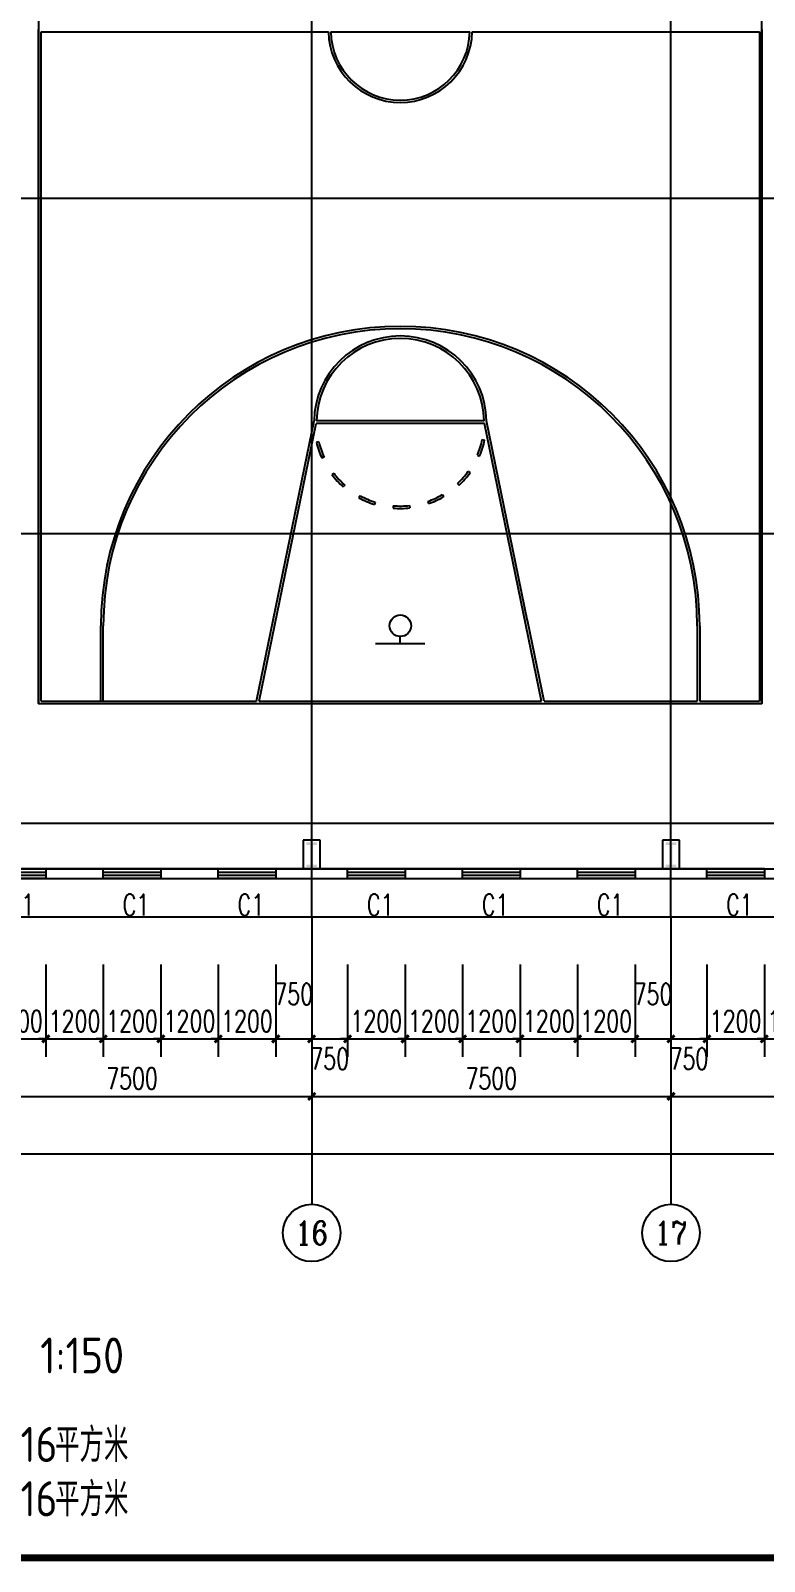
# Model space of a CAD drawing. Extents: x 962303 to 1579583, y -174742 to 224716.
# Drawn here: x 1455356 to 1470673, y 78683 to 110641 of the extents above; entities that cross this region are included whole.
import ezdxf
from ezdxf.enums import TextEntityAlignment as Align

# ---------------------------------------------------------------- set-up
doc = ezdxf.new("R2010")
doc.units = 0
doc.header["$LTSCALE"] = 1000
doc.header["$MEASUREMENT"] = 0
for name, color, linetype in [('AXIS', 3, 'Continuous'), ('AXIS_TEXT', 7, 'Continuous'), ('DOTE', 1, 'Continuous'), ('GROUND', 2, 'Continuous'), ('PUB_TEXT', 7, 'Continuous'), ('PUB_TITLE', 4, 'Continuous'), ('WALL', 5, 'Continuous'), ('WINDOW', 4, 'Continuous'), ('WINDOW_TEXT', 7, 'Continuous')]:
    doc.layers.add(name, color=color, linetype=linetype)
doc.styles.add('_TCH_AXIS', font='COMPLEX', dxfattribs={"bigfont": 'GBCBIG'})
doc.styles.add('_TCH_DIM_T3', font='SIMPLEX', dxfattribs={"width": 0.705882, "bigfont": 'GBCBIG'})
doc.styles.add('_TCH_WINDOW', font='SIMPLEX', dxfattribs={"bigfont": 'GBCBIG'})
doc.styles.add('COMPLEX', font='COMPLEX')
doc.styles.get("Standard").update_dxf_attribs({"font": 'gbenor.shx', "bigfont": 'gbcbig.shx'})
doc.dimstyles.new('_TCH_ARCH&&150', dxfattribs={"dimtxt": 446.25, "dimasz": 150, "dimexe": 375, "dimexo": 450, "dimgap": 150, "dimtad": 1, "dimdec": 0, "dimzin": 0, "dimdsep": 46, "dimtxsty": '_TCH_DIM_T3', "dimblk": 'ARCHTICK', "dimcen": 0.09, "dimclrt": 7, "dimazin": 2, "dimtfac": 1, "dimtdec": 0, "dimtix": 1, "dimtmove": 2, "dimatfit": 3, "dimfxl": 0, "dimtolj": 1, "dimtzin": 0, "dimarcsym": 0})

# ---------------------------------------------------------------- blocks, each defined once
blk = doc.blocks.new('_ArchTick')
at = {"color": 0, "linetype": 'ByBlock', "const_width": 0.4}
blk.add_lwpolyline([(-0.5, -0.5), (0.5, 0.5)], dxfattribs=at)
blk = doc.blocks.new('*D473')
at = {"layer": 'AXIS', "color": 0, "lineweight": -2}
for p, q in [((1454473, 91145), (1454473, 89216)), ((1455673, 91145), (1455673, 89216)), ((1454473, 89591), (1454323, 89591)), ((1454473, 89591), (1455673, 89591)), ((1455673, 89591), (1455823, 89591))]:
    blk.add_line(p, q, dxfattribs=at)
at = {"layer": 'Defpoints', "color": 0}
for p in [(1454473, 91595), (1455673, 91595), (1455673, 89591)]:
    blk.add_point(p, dxfattribs=at)
at = {"layer": 'AXIS', "color": 0, "lineweight": -2, "xscale": 150, "yscale": 150, "zscale": 150}
blk.add_blockref('_ArchTick', (1454473, 89591), dxfattribs=at)
at = {"layer": 'AXIS', "color": 0, "lineweight": -2, "xscale": 150, "yscale": 150, "zscale": 150, "rotation": 180}
blk.add_blockref('_ArchTick', (1455673, 89591), dxfattribs=at)
at = {"layer": 'AXIS', "color": 7, "insert": (1455073, 89964), "char_height": 446.2, "attachment_point": 5, "style": '_TCH_DIM_T3'}
blk.add_mtext('\\A1;1200', dxfattribs=at)
blk = doc.blocks.new('*D474')
at = {"layer": 'AXIS', "color": 0, "lineweight": -2}
for p, q in [((1455673, 91145), (1455673, 89216)), ((1456873, 91145), (1456873, 89216)), ((1455673, 89591), (1455523, 89591)), ((1455673, 89591), (1456873, 89591)), ((1456873, 89591), (1457023, 89591))]:
    blk.add_line(p, q, dxfattribs=at)
at = {"layer": 'Defpoints', "color": 0}
for p in [(1455673, 91595), (1456873, 91595), (1456873, 89591)]:
    blk.add_point(p, dxfattribs=at)
at = {"layer": 'AXIS', "color": 0, "lineweight": -2, "xscale": 150, "yscale": 150, "zscale": 150}
blk.add_blockref('_ArchTick', (1455673, 89591), dxfattribs=at)
at = {"layer": 'AXIS', "color": 0, "lineweight": -2, "xscale": 150, "yscale": 150, "zscale": 150, "rotation": 180}
blk.add_blockref('_ArchTick', (1456873, 89591), dxfattribs=at)
at = {"layer": 'AXIS', "color": 7, "insert": (1456273, 89964), "char_height": 446.2, "attachment_point": 5, "style": '_TCH_DIM_T3'}
blk.add_mtext('\\A1;1200', dxfattribs=at)
blk = doc.blocks.new('*D475')
at = {"layer": 'AXIS', "color": 0, "lineweight": -2}
for p, q in [((1456873, 91145), (1456873, 89216)), ((1458073, 91145), (1458073, 89216)), ((1456873, 89591), (1456723, 89591)), ((1456873, 89591), (1458073, 89591)), ((1458073, 89591), (1458223, 89591))]:
    blk.add_line(p, q, dxfattribs=at)
at = {"layer": 'Defpoints', "color": 0}
for p in [(1456873, 91595), (1458073, 91595), (1458073, 89591)]:
    blk.add_point(p, dxfattribs=at)
at = {"layer": 'AXIS', "color": 0, "lineweight": -2, "xscale": 150, "yscale": 150, "zscale": 150}
blk.add_blockref('_ArchTick', (1456873, 89591), dxfattribs=at)
at = {"layer": 'AXIS', "color": 0, "lineweight": -2, "xscale": 150, "yscale": 150, "zscale": 150, "rotation": 180}
blk.add_blockref('_ArchTick', (1458073, 89591), dxfattribs=at)
at = {"layer": 'AXIS', "color": 7, "insert": (1457473, 89964), "char_height": 446.2, "attachment_point": 5, "style": '_TCH_DIM_T3'}
blk.add_mtext('\\A1;1200', dxfattribs=at)
blk = doc.blocks.new('*D476')
at = {"layer": 'AXIS', "color": 0, "lineweight": -2}
for p, q in [((1458073, 91145), (1458073, 89216)), ((1459273, 91145), (1459273, 89216)), ((1458073, 89591), (1457923, 89591)), ((1458073, 89591), (1459273, 89591)), ((1459273, 89591), (1459423, 89591))]:
    blk.add_line(p, q, dxfattribs=at)
at = {"layer": 'Defpoints', "color": 0}
for p in [(1458073, 91595), (1459273, 91595), (1459273, 89591)]:
    blk.add_point(p, dxfattribs=at)
at = {"layer": 'AXIS', "color": 0, "lineweight": -2, "xscale": 150, "yscale": 150, "zscale": 150}
blk.add_blockref('_ArchTick', (1458073, 89591), dxfattribs=at)
at = {"layer": 'AXIS', "color": 0, "lineweight": -2, "xscale": 150, "yscale": 150, "zscale": 150, "rotation": 180}
blk.add_blockref('_ArchTick', (1459273, 89591), dxfattribs=at)
at = {"layer": 'AXIS', "color": 7, "insert": (1458673, 89964), "char_height": 446.2, "attachment_point": 5, "style": '_TCH_DIM_T3'}
blk.add_mtext('\\A1;1200', dxfattribs=at)
blk = doc.blocks.new('*D477')
at = {"layer": 'AXIS', "color": 0, "lineweight": -2}
for p, q in [((1459273, 91145), (1459273, 89216)), ((1460473, 91145), (1460473, 89216)), ((1459273, 89591), (1459123, 89591)), ((1459273, 89591), (1460473, 89591)), ((1460473, 89591), (1460623, 89591))]:
    blk.add_line(p, q, dxfattribs=at)
at = {"layer": 'Defpoints', "color": 0}
for p in [(1459273, 91595), (1460473, 91595), (1460473, 89591)]:
    blk.add_point(p, dxfattribs=at)
at = {"layer": 'AXIS', "color": 0, "lineweight": -2, "xscale": 150, "yscale": 150, "zscale": 150}
blk.add_blockref('_ArchTick', (1459273, 89591), dxfattribs=at)
at = {"layer": 'AXIS', "color": 0, "lineweight": -2, "xscale": 150, "yscale": 150, "zscale": 150, "rotation": 180}
blk.add_blockref('_ArchTick', (1460473, 89591), dxfattribs=at)
at = {"layer": 'AXIS', "color": 7, "insert": (1459873, 89964), "char_height": 446.2, "attachment_point": 5, "style": '_TCH_DIM_T3'}
blk.add_mtext('\\A1;1200', dxfattribs=at)
blk = doc.blocks.new('*D478')
at = {"layer": 'AXIS', "color": 0, "lineweight": -2}
for p, q in [((1460473, 91145), (1460473, 89216)), ((1461223, 91145), (1461223, 89216)), ((1460473, 89591), (1461223, 89591))]:
    blk.add_line(p, q, dxfattribs=at)
at = {"layer": 'Defpoints', "color": 0}
for p in [(1460473, 91595), (1461223, 91595), (1461223, 89591)]:
    blk.add_point(p, dxfattribs=at)
at = {"layer": 'AXIS', "color": 0, "lineweight": -2, "xscale": 150, "yscale": 150, "zscale": 150, "rotation": 180}
blk.add_blockref('_ArchTick', (1460473, 89591), dxfattribs=at)
at = {"layer": 'AXIS', "color": 0, "lineweight": -2, "xscale": 150, "yscale": 150, "zscale": 150}
blk.add_blockref('_ArchTick', (1461223, 89591), dxfattribs=at)
at = {"layer": 'AXIS', "color": 7, "insert": (1460848, 90528), "char_height": 446.2, "attachment_point": 5, "style": '_TCH_DIM_T3'}
blk.add_mtext('\\A1;750', dxfattribs=at)
blk = doc.blocks.new('*D479')
at = {"layer": 'AXIS', "color": 0, "lineweight": -2}
for p, q in [((1461223, 91145), (1461223, 89216)), ((1461973, 91145), (1461973, 89216)), ((1461223, 89591), (1461973, 89591))]:
    blk.add_line(p, q, dxfattribs=at)
at = {"layer": 'Defpoints', "color": 0}
for p in [(1461223, 91595), (1461973, 91595), (1461973, 89591)]:
    blk.add_point(p, dxfattribs=at)
at = {"layer": 'AXIS', "color": 0, "lineweight": -2, "xscale": 150, "yscale": 150, "zscale": 150, "rotation": 180}
blk.add_blockref('_ArchTick', (1461223, 89591), dxfattribs=at)
at = {"layer": 'AXIS', "color": 0, "lineweight": -2, "xscale": 150, "yscale": 150, "zscale": 150}
blk.add_blockref('_ArchTick', (1461973, 89591), dxfattribs=at)
at = {"layer": 'AXIS', "color": 7, "insert": (1461598, 89178), "char_height": 446.2, "attachment_point": 5, "style": '_TCH_DIM_T3'}
blk.add_mtext('\\A1;750', dxfattribs=at)
blk = doc.blocks.new('*D480')
at = {"layer": 'AXIS', "color": 0, "lineweight": -2}
for p, q in [((1461973, 91145), (1461973, 89216)), ((1463173, 91145), (1463173, 89216)), ((1461973, 89591), (1461823, 89591)), ((1461973, 89591), (1463173, 89591)), ((1463173, 89591), (1463323, 89591))]:
    blk.add_line(p, q, dxfattribs=at)
at = {"layer": 'Defpoints', "color": 0}
for p in [(1461973, 91595), (1463173, 91595), (1463173, 89591)]:
    blk.add_point(p, dxfattribs=at)
at = {"layer": 'AXIS', "color": 0, "lineweight": -2, "xscale": 150, "yscale": 150, "zscale": 150}
blk.add_blockref('_ArchTick', (1461973, 89591), dxfattribs=at)
at = {"layer": 'AXIS', "color": 0, "lineweight": -2, "xscale": 150, "yscale": 150, "zscale": 150, "rotation": 180}
blk.add_blockref('_ArchTick', (1463173, 89591), dxfattribs=at)
at = {"layer": 'AXIS', "color": 7, "insert": (1462573, 89964), "char_height": 446.2, "attachment_point": 5, "style": '_TCH_DIM_T3'}
blk.add_mtext('\\A1;1200', dxfattribs=at)
blk = doc.blocks.new('*D481')
at = {"layer": 'AXIS', "color": 0, "lineweight": -2}
for p, q in [((1463173, 91145), (1463173, 89216)), ((1464373, 91145), (1464373, 89216)), ((1463173, 89591), (1463023, 89591)), ((1463173, 89591), (1464373, 89591)), ((1464373, 89591), (1464523, 89591))]:
    blk.add_line(p, q, dxfattribs=at)
at = {"layer": 'Defpoints', "color": 0}
for p in [(1463173, 91595), (1464373, 91595), (1464373, 89591)]:
    blk.add_point(p, dxfattribs=at)
at = {"layer": 'AXIS', "color": 0, "lineweight": -2, "xscale": 150, "yscale": 150, "zscale": 150}
blk.add_blockref('_ArchTick', (1463173, 89591), dxfattribs=at)
at = {"layer": 'AXIS', "color": 0, "lineweight": -2, "xscale": 150, "yscale": 150, "zscale": 150, "rotation": 180}
blk.add_blockref('_ArchTick', (1464373, 89591), dxfattribs=at)
at = {"layer": 'AXIS', "color": 7, "insert": (1463773, 89964), "char_height": 446.2, "attachment_point": 5, "style": '_TCH_DIM_T3'}
blk.add_mtext('\\A1;1200', dxfattribs=at)
blk = doc.blocks.new('*D482')
at = {"layer": 'AXIS', "color": 0, "lineweight": -2}
for p, q in [((1464373, 91145), (1464373, 89216)), ((1465573, 91145), (1465573, 89216)), ((1464373, 89591), (1464223, 89591)), ((1464373, 89591), (1465573, 89591)), ((1465573, 89591), (1465723, 89591))]:
    blk.add_line(p, q, dxfattribs=at)
at = {"layer": 'Defpoints', "color": 0}
for p in [(1464373, 91595), (1465573, 91595), (1465573, 89591)]:
    blk.add_point(p, dxfattribs=at)
at = {"layer": 'AXIS', "color": 0, "lineweight": -2, "xscale": 150, "yscale": 150, "zscale": 150}
blk.add_blockref('_ArchTick', (1464373, 89591), dxfattribs=at)
at = {"layer": 'AXIS', "color": 0, "lineweight": -2, "xscale": 150, "yscale": 150, "zscale": 150, "rotation": 180}
blk.add_blockref('_ArchTick', (1465573, 89591), dxfattribs=at)
at = {"layer": 'AXIS', "color": 7, "insert": (1464973, 89964), "char_height": 446.2, "attachment_point": 5, "style": '_TCH_DIM_T3'}
blk.add_mtext('\\A1;1200', dxfattribs=at)
blk = doc.blocks.new('*D483')
at = {"layer": 'AXIS', "color": 0, "lineweight": -2}
for p, q in [((1465573, 91145), (1465573, 89216)), ((1466773, 91145), (1466773, 89216)), ((1465573, 89591), (1465423, 89591)), ((1465573, 89591), (1466773, 89591)), ((1466773, 89591), (1466923, 89591))]:
    blk.add_line(p, q, dxfattribs=at)
at = {"layer": 'Defpoints', "color": 0}
for p in [(1465573, 91595), (1466773, 91595), (1466773, 89591)]:
    blk.add_point(p, dxfattribs=at)
at = {"layer": 'AXIS', "color": 0, "lineweight": -2, "xscale": 150, "yscale": 150, "zscale": 150}
blk.add_blockref('_ArchTick', (1465573, 89591), dxfattribs=at)
at = {"layer": 'AXIS', "color": 0, "lineweight": -2, "xscale": 150, "yscale": 150, "zscale": 150, "rotation": 180}
blk.add_blockref('_ArchTick', (1466773, 89591), dxfattribs=at)
at = {"layer": 'AXIS', "color": 7, "insert": (1466173, 89964), "char_height": 446.2, "attachment_point": 5, "style": '_TCH_DIM_T3'}
blk.add_mtext('\\A1;1200', dxfattribs=at)
blk = doc.blocks.new('*D484')
at = {"layer": 'AXIS', "color": 0, "lineweight": -2}
for p, q in [((1466773, 91145), (1466773, 89216)), ((1467973, 91145), (1467973, 89216)), ((1466773, 89591), (1466623, 89591)), ((1466773, 89591), (1467973, 89591)), ((1467973, 89591), (1468123, 89591))]:
    blk.add_line(p, q, dxfattribs=at)
at = {"layer": 'Defpoints', "color": 0}
for p in [(1466773, 91595), (1467973, 91595), (1467973, 89591)]:
    blk.add_point(p, dxfattribs=at)
at = {"layer": 'AXIS', "color": 0, "lineweight": -2, "xscale": 150, "yscale": 150, "zscale": 150}
blk.add_blockref('_ArchTick', (1466773, 89591), dxfattribs=at)
at = {"layer": 'AXIS', "color": 0, "lineweight": -2, "xscale": 150, "yscale": 150, "zscale": 150, "rotation": 180}
blk.add_blockref('_ArchTick', (1467973, 89591), dxfattribs=at)
at = {"layer": 'AXIS', "color": 7, "insert": (1467373, 89964), "char_height": 446.2, "attachment_point": 5, "style": '_TCH_DIM_T3'}
blk.add_mtext('\\A1;1200', dxfattribs=at)
blk = doc.blocks.new('*D485')
at = {"layer": 'AXIS', "color": 0, "lineweight": -2}
for p, q in [((1467973, 91145), (1467973, 89216)), ((1468723, 91145), (1468723, 89216)), ((1467973, 89591), (1468723, 89591))]:
    blk.add_line(p, q, dxfattribs=at)
at = {"layer": 'Defpoints', "color": 0}
for p in [(1467973, 91595), (1468723, 91595), (1468723, 89591)]:
    blk.add_point(p, dxfattribs=at)
at = {"layer": 'AXIS', "color": 0, "lineweight": -2, "xscale": 150, "yscale": 150, "zscale": 150, "rotation": 180}
blk.add_blockref('_ArchTick', (1467973, 89591), dxfattribs=at)
at = {"layer": 'AXIS', "color": 0, "lineweight": -2, "xscale": 150, "yscale": 150, "zscale": 150}
blk.add_blockref('_ArchTick', (1468723, 89591), dxfattribs=at)
at = {"layer": 'AXIS', "color": 7, "insert": (1468348, 90528), "char_height": 446.2, "attachment_point": 5, "style": '_TCH_DIM_T3'}
blk.add_mtext('\\A1;750', dxfattribs=at)
blk = doc.blocks.new('*D486')
at = {"layer": 'AXIS', "color": 0, "lineweight": -2}
for p, q in [((1468723, 91145), (1468723, 89216)), ((1469473, 91145), (1469473, 89216)), ((1468723, 89591), (1469473, 89591))]:
    blk.add_line(p, q, dxfattribs=at)
at = {"layer": 'Defpoints', "color": 0}
for p in [(1468723, 91595), (1469473, 91595), (1469473, 89591)]:
    blk.add_point(p, dxfattribs=at)
at = {"layer": 'AXIS', "color": 0, "lineweight": -2, "xscale": 150, "yscale": 150, "zscale": 150, "rotation": 180}
blk.add_blockref('_ArchTick', (1468723, 89591), dxfattribs=at)
at = {"layer": 'AXIS', "color": 0, "lineweight": -2, "xscale": 150, "yscale": 150, "zscale": 150}
blk.add_blockref('_ArchTick', (1469473, 89591), dxfattribs=at)
at = {"layer": 'AXIS', "color": 7, "insert": (1469098, 89178), "char_height": 446.2, "attachment_point": 5, "style": '_TCH_DIM_T3'}
blk.add_mtext('\\A1;750', dxfattribs=at)
blk = doc.blocks.new('*D487')
at = {"layer": 'AXIS', "color": 0, "lineweight": -2}
for p, q in [((1469473, 91145), (1469473, 89216)), ((1470673, 91145), (1470673, 89216)), ((1469473, 89591), (1469323, 89591)), ((1469473, 89591), (1470673, 89591)), ((1470673, 89591), (1470823, 89591))]:
    blk.add_line(p, q, dxfattribs=at)
at = {"layer": 'Defpoints', "color": 0}
for p in [(1469473, 91595), (1470673, 91595), (1470673, 89591)]:
    blk.add_point(p, dxfattribs=at)
at = {"layer": 'AXIS', "color": 0, "lineweight": -2, "xscale": 150, "yscale": 150, "zscale": 150}
blk.add_blockref('_ArchTick', (1469473, 89591), dxfattribs=at)
at = {"layer": 'AXIS', "color": 0, "lineweight": -2, "xscale": 150, "yscale": 150, "zscale": 150, "rotation": 180}
blk.add_blockref('_ArchTick', (1470673, 89591), dxfattribs=at)
at = {"layer": 'AXIS', "color": 7, "insert": (1470073, 89964), "char_height": 446.2, "attachment_point": 5, "style": '_TCH_DIM_T3'}
blk.add_mtext('\\A1;1200', dxfattribs=at)
blk = doc.blocks.new('*D488')
at = {"layer": 'AXIS', "color": 0, "lineweight": -2}
for p, q in [((1470673, 91145), (1470673, 89216)), ((1471873, 91145), (1471873, 89216)), ((1470673, 89591), (1470523, 89591)), ((1470673, 89591), (1471873, 89591)), ((1471873, 89591), (1472023, 89591))]:
    blk.add_line(p, q, dxfattribs=at)
at = {"layer": 'Defpoints', "color": 0}
for p in [(1470673, 91595), (1471873, 91595), (1471873, 89591)]:
    blk.add_point(p, dxfattribs=at)
at = {"layer": 'AXIS', "color": 0, "lineweight": -2, "xscale": 150, "yscale": 150, "zscale": 150}
blk.add_blockref('_ArchTick', (1470673, 89591), dxfattribs=at)
at = {"layer": 'AXIS', "color": 0, "lineweight": -2, "xscale": 150, "yscale": 150, "zscale": 150, "rotation": 180}
blk.add_blockref('_ArchTick', (1471873, 89591), dxfattribs=at)
at = {"layer": 'AXIS', "color": 7, "insert": (1471273, 89964), "char_height": 446.2, "attachment_point": 5, "style": '_TCH_DIM_T3'}
blk.add_mtext('\\A1;1200', dxfattribs=at)
blk = doc.blocks.new('*D964')
at = {"layer": 'AXIS', "color": 0, "lineweight": -2}
for p, q in [((1453723, 91691), (1453723, 88016)), ((1461223, 91691), (1461223, 88016)), ((1453723, 88391), (1461223, 88391))]:
    blk.add_line(p, q, dxfattribs=at)
at = {"layer": 'Defpoints', "color": 0}
for p in [(1453723, 92141), (1461223, 92141), (1461223, 88391)]:
    blk.add_point(p, dxfattribs=at)
at = {"layer": 'AXIS', "color": 0, "lineweight": -2, "xscale": 150, "yscale": 150, "zscale": 150, "rotation": 180}
blk.add_blockref('_ArchTick', (1453723, 88391), dxfattribs=at)
at = {"layer": 'AXIS', "color": 0, "lineweight": -2, "xscale": 150, "yscale": 150, "zscale": 150}
blk.add_blockref('_ArchTick', (1461223, 88391), dxfattribs=at)
at = {"layer": 'AXIS', "color": 7, "insert": (1457473, 88764), "char_height": 446.2, "attachment_point": 5, "style": '_TCH_DIM_T3'}
blk.add_mtext('\\A1;7500', dxfattribs=at)
blk = doc.blocks.new('*D965')
at = {"layer": 'AXIS', "color": 0, "lineweight": -2}
for p, q in [((1461223, 91691), (1461223, 88016)), ((1468723, 91691), (1468723, 88016)), ((1461223, 88391), (1468723, 88391))]:
    blk.add_line(p, q, dxfattribs=at)
at = {"layer": 'Defpoints', "color": 0}
for p in [(1461223, 92141), (1468723, 92141), (1468723, 88391)]:
    blk.add_point(p, dxfattribs=at)
at = {"layer": 'AXIS', "color": 0, "lineweight": -2, "xscale": 150, "yscale": 150, "zscale": 150, "rotation": 180}
blk.add_blockref('_ArchTick', (1461223, 88391), dxfattribs=at)
at = {"layer": 'AXIS', "color": 0, "lineweight": -2, "xscale": 150, "yscale": 150, "zscale": 150}
blk.add_blockref('_ArchTick', (1468723, 88391), dxfattribs=at)
at = {"layer": 'AXIS', "color": 7, "insert": (1464973, 88764), "char_height": 446.2, "attachment_point": 5, "style": '_TCH_DIM_T3'}
blk.add_mtext('\\A1;7500', dxfattribs=at)
blk = doc.blocks.new('*D966')
at = {"layer": 'AXIS', "color": 0, "lineweight": -2}
for p, q in [((1468723, 91691), (1468723, 88016)), ((1476223, 91691), (1476223, 88016)), ((1468723, 88391), (1476223, 88391))]:
    blk.add_line(p, q, dxfattribs=at)
at = {"layer": 'Defpoints', "color": 0}
for p in [(1468723, 92141), (1476223, 92141), (1476223, 88391)]:
    blk.add_point(p, dxfattribs=at)
at = {"layer": 'AXIS', "color": 0, "lineweight": -2, "xscale": 150, "yscale": 150, "zscale": 150, "rotation": 180}
blk.add_blockref('_ArchTick', (1468723, 88391), dxfattribs=at)
at = {"layer": 'AXIS', "color": 0, "lineweight": -2, "xscale": 150, "yscale": 150, "zscale": 150}
blk.add_blockref('_ArchTick', (1476223, 88391), dxfattribs=at)
at = {"layer": 'AXIS', "color": 7, "insert": (1472473, 88764), "char_height": 446.2, "attachment_point": 5, "style": '_TCH_DIM_T3'}
blk.add_mtext('\\A1;7500', dxfattribs=at)
blk = doc.blocks.new('*D978')
at = {"layer": 'AXIS', "color": 0, "lineweight": -2}
for p, q in [((1348523, 91145), (1348523, 86816)), ((1558923, 91145), (1558923, 86816)), ((1348523, 87191), (1558923, 87191))]:
    blk.add_line(p, q, dxfattribs=at)
at = {"layer": 'Defpoints', "color": 0}
for p in [(1348523, 91595), (1558923, 91595), (1558923, 87191)]:
    blk.add_point(p, dxfattribs=at)
at = {"layer": 'AXIS', "color": 0, "lineweight": -2, "xscale": 150, "yscale": 150, "zscale": 150, "rotation": 180}
blk.add_blockref('_ArchTick', (1348523, 87191), dxfattribs=at)
at = {"layer": 'AXIS', "color": 0, "lineweight": -2, "xscale": 150, "yscale": 150, "zscale": 150}
blk.add_blockref('_ArchTick', (1558923, 87191), dxfattribs=at)
at = {"layer": 'AXIS', "color": 7, "insert": (1453723, 87564), "char_height": 446.2, "attachment_point": 5, "style": '_TCH_DIM_T3'}
blk.add_mtext('\\A1;210400', dxfattribs=at)
blk = doc.blocks.new('_AXISO')
blk.add_circle((0, 0), 0.5)
at = {"layer": 'AXIS_TEXT', "style": 'COMPLEX', "width": 1.041667}
blk.add_attdef('A', text='', height=0.56, dxfattribs=at).set_placement((-0.25, -0.28), (0.25, -0.28), align=Align.FIT)
blk = doc.blocks.new('$WINLIB2D$00000001')
at = {"color": 0}
for points in [[(-0.5, 0.5), (-0.5, -0.5)], [(-0.5, 0.5), (0.5, 0.5)], [(0.5, -0.5), (0.5, 0.5)], [(0.5, 0.167), (-0.5, 0.167)], [(0.5, -0.167), (-0.5, -0.167)], [(-0.5, -0.5), (0.5, -0.5)]]:
    blk.add_lwpolyline(points, dxfattribs=at)

msp = doc.modelspace()

# ---------------------------------------------------------------- hatches: boundary and pattern name
h = msp.add_hatch(color=2)
h.paths.add_polyline_path([(1461197.7, 93230.5), (1461253.7, 93230.5), (1461253.7, 93638.5), (1461197.7, 93638.5)])
h.paths.add_polyline_path([(1461113.7, 93638.5), (1461337.7, 93638.5), (1461337.7, 93694.5), (1461113.7, 93694.5)])
h.paths.add_polyline_path([(1461113.7, 93174.5), (1461337.7, 93174.5), (1461337.7, 93230.5), (1461113.7, 93230.5)])
h = msp.add_hatch(color=2)
h.paths.add_polyline_path([(1468697.7, 93230.5), (1468753.7, 93230.5), (1468753.7, 93638.5), (1468697.7, 93638.5)])
h.paths.add_polyline_path([(1468613.7, 93638.5), (1468837.7, 93638.5), (1468837.7, 93694.5), (1468613.7, 93694.5)])
h.paths.add_polyline_path([(1468613.7, 93174.5), (1468837.7, 93174.5), (1468837.7, 93230.5), (1468613.7, 93230.5)])

# ---------------------------------------------------------------- linework, layer by layer
for p, q in [((1455523.2, 96590.9), (1455523.2, 110665.9)), ((1455573.2, 110615.9), (1461573.4, 110615.9)), ((1455573.2, 96640.9), (1455573.2, 110615.9)), ((1461623.4, 110615.9), (1464523, 110615.9)), ((1464573, 110615.9), (1470573.2, 110615.9)), ((1470573.2, 110615.9), (1470573.2, 96640.9)), ((1470623.2, 110665.9), (1470623.2, 96590.9)), ((1460124.2, 96640.9), (1461314.1, 102440.9)), ((1460420.4, 98333.3), (1461273.4, 102490.9)), ((1464832.2, 102440.9), (1461314.1, 102440.9)), ((1464823, 102490.9), (1461323.4, 102490.9)), ((1466022.1, 96640.9), (1464832.2, 102440.9)), ((1465730.3, 98312), (1464873, 102490.9)), ((1461371.8, 102056.2), (1461323.2, 102044.5)), ((1464785.3, 102103.6), (1464834.2, 102093.3)), ((1461483.2, 101734.9), (1461437.7, 101714)), ((1464682.9, 101779.4), (1464728.9, 101759.7)), ((1461683.6, 101402.1), (1461643.9, 101371.8)), ((1464491.8, 101441.2), (1464532.3, 101411.9)), ((1461915.5, 101153.5), (1461882.4, 101116)), ((1464266.9, 101186.2), (1464301, 101149.6)), ((1462233.5, 100930.5), (1462209.5, 100886.6)), ((1462546.3, 100797.1), (1462531.2, 100749.4)), ((1462927.4, 100722), (1462923.2, 100672.1)), ((1463267.4, 100726.7), (1463272.9, 100677)), ((1463646.2, 100812.4), (1463662.6, 100765.1)), ((1463955.2, 100954.4), (1463980.4, 100911.2)), ((1456823.2, 96640.9), (1456823.2, 98215.9)), ((1456873.2, 96640.9), (1456873.2, 98215.9)), ((1460073.2, 96640.9), (1460420.4, 98333.3)), ((1466073.2, 96640.9), (1465726, 98333.3)), ((1469273.2, 98215.9), (1469273.2, 96640.9)), ((1469323.2, 98215.9), (1469323.2, 96640.9)), ((1463582, 97840.9), (1462555.4, 97840.9)), ((1463073.2, 97840.9), (1463073.2, 97990.9)), ((1455523.2, 96590.9), (1470623.2, 96590.9)), ((1455573.2, 96640.9), (1460073.2, 96640.9)), ((1460124.2, 96640.9), (1466022.1, 96640.9)), ((1466073.2, 96640.9), (1469273.2, 96640.9)), ((1469323.2, 96640.9), (1470573.2, 96640.9)), ((1558123.2, 94090.9), (1368273.2, 94090.9))]:
    msp.add_line(p, q)
msp.add_lwpolyline([(1470623.2, 124690.9), (1455523.2, 124690.9), (1455523.2, 96590.9), (1470623.2, 96590.9)], close=True)
msp.add_circle((1463073.2, 98215.9), 225)
for centre, radius, start, end in [((1463073.2, 110640.9), 1500, 180.95497, 359.04503), ((1463073.2, 110640.9), 1450, 180.98791, 359.01209), ((1463073.2, 98215.9), 6250, 0, 180), ((1463073.2, 98215.9), 6200, 0, 180), ((1463073.2, 102465.9), 1800, 0.79646, 179.20354), ((1463073.2, 102465.9), 1750, 0.81854, 179.18146), ((1463073.2, 102465.9), 1800, 193.53982, 204.69027), ((1463073.2, 102465.9), 1750, 193.53982, 204.69027), ((1463073.2, 102465.9), 1750, 336.90265, 348.0531), ((1463073.2, 102465.9), 1800, 336.90265, 348.0531), ((1463073.2, 102465.9), 1800, 217.43363, 228.58407), ((1463073.2, 102465.9), 1750, 217.43363, 228.58407), ((1463073.2, 102465.9), 1750, 313.00885, 324.15929), ((1463073.2, 102465.9), 1800, 313.00885, 324.15929), ((1463073.2, 102465.9), 1800, 241.32743, 252.47788), ((1463073.2, 102465.9), 1750, 241.32743, 252.47788), ((1463073.2, 102465.9), 1800, 265.22124, 276.37168), ((1463073.2, 102465.9), 1750, 265.22124, 276.37168), ((1463073.2, 102465.9), 1750, 289.11504, 300.26549), ((1463073.2, 102465.9), 1800, 289.11504, 300.26549)]:
    msp.add_arc(centre, radius, start, end)
at = {"layer": 'AXIS'}
for p, q in [((1461223.2, 92140.9), (1461223.2, 86140.9)), ((1468723.2, 92140.9), (1468723.2, 86140.9))]:
    msp.add_line(p, q, dxfattribs=at)
at = {"layer": 'DOTE'}
for p, q in [((1461223.2, 92140.9), (1461223.2, 129140.9)), ((1468723.2, 92140.9), (1468723.2, 129140.9)), ((1347723.2, 107140.9), (1559923.2, 107140.9)), ((1347723.2, 100140.9), (1559923.2, 100140.9)), ((1347723.2, 93140.9), (1559923.2, 93140.9))]:
    msp.add_line(p, q, dxfattribs=at)
at = {"layer": 'GROUND'}
for p, q in [((1348523.2, 92940.9), (1558923.2, 92940.9)), ((1347723.2, 92140.9), (1559723.2, 92140.9))]:
    msp.add_line(p, q, dxfattribs=at)
at = {"layer": 'PUB_TEXT'}
for p, q in [((1461398.4, 93740.8), (1461048, 93740.8)), ((1461048, 93740.8), (1461048, 93140.9)), ((1461398.4, 93140.9), (1461398.4, 93740.8)), ((1468898.4, 93740.8), (1468548, 93740.8)), ((1468548, 93740.8), (1468548, 93140.9)), ((1468898.4, 93140.9), (1468898.4, 93740.8)), ((1461048, 93140.9), (1461398.4, 93140.9)), ((1468548, 93140.9), (1468898.4, 93140.9))]:
    msp.add_line(p, q, dxfattribs=at)
at = {"layer": 'PUB_TITLE', "const_width": 150}
msp.add_lwpolyline([(1338083.3, 78758.1), (1578083.3, 78758.1), (1578083.3, 138758.1), (1338083.3, 138758.1)], close=True, dxfattribs=at)
at = {"layer": 'WALL'}
for p, q in [((1456873.2, 93140.9), (1455673.2, 93140.9)), ((1455673.2, 93140.9), (1455673.2, 92940.9)), ((1456873.2, 92940.9), (1456873.2, 93140.9)), ((1459273.2, 93140.9), (1458073.2, 93140.9)), ((1458073.2, 93140.9), (1458073.2, 92940.9)), ((1459273.2, 92940.9), (1459273.2, 93140.9)), ((1461973.2, 93140.9), (1460473.2, 93140.9)), ((1460473.2, 93140.9), (1460473.2, 92940.9)), ((1461973.2, 92940.9), (1461973.2, 93140.9)), ((1464373.2, 93140.9), (1463173.2, 93140.9)), ((1463173.2, 93140.9), (1463173.2, 92940.9)), ((1464373.2, 92940.9), (1464373.2, 93140.9)), ((1466773.2, 93140.9), (1465573.2, 93140.9)), ((1465573.2, 93140.9), (1465573.2, 92940.9)), ((1466773.2, 92940.9), (1466773.2, 93140.9)), ((1469473.2, 93140.9), (1467973.2, 93140.9)), ((1467973.2, 93140.9), (1467973.2, 92940.9)), ((1469473.2, 92940.9), (1469473.2, 93140.9)), ((1455673.2, 92940.9), (1456873.2, 92940.9)), ((1458073.2, 92940.9), (1459273.2, 92940.9)), ((1460473.2, 92940.9), (1461973.2, 92940.9)), ((1463173.2, 92940.9), (1464373.2, 92940.9)), ((1465573.2, 92940.9), (1466773.2, 92940.9)), ((1467973.2, 92940.9), (1469473.2, 92940.9))]:
    msp.add_line(p, q, dxfattribs=at)

# ---------------------------------------------------------------- block references
at = {"layer": 'AXIS'}
ref = msp.add_blockref('_AXISO', (1461223.2, 85540.9), dxfattribs=dict(at, xscale=1200, yscale=1200, zscale=1200))
ref.add_attrib('A', '16', dxfattribs={"layer": 'AXIS_TEXT', "height": 492.67, "style": '_TCH_AXIS'}).set_placement((1460883, 85294.5), (1461563.4, 85294.5), align=Align.FIT)
ref = msp.add_blockref('_AXISO', (1468723.2, 85540.9), dxfattribs=dict(at, xscale=1200, yscale=1200, zscale=1200))
ref.add_attrib('A', '17', dxfattribs={"layer": 'AXIS_TEXT', "height": 481.71, "style": '_TCH_AXIS', "width": 1.034483}).set_placement((1468379.1, 85300), (1469067.3, 85300), align=Align.FIT)
at = {"layer": 'WINDOW'}
ref = msp.add_blockref('$WINLIB2D$00000001', (1455073.2, 93040.9), dxfattribs=dict(at, xscale=-1200, yscale=200, zscale=-1200))
ref.add_attrib('A', 'C1', (1454878.2, 92167.7), dxfattribs={"layer": 'WINDOW_TEXT', "height": 446.25, "style": '_TCH_WINDOW', "width": 0.705882})
ref = msp.add_blockref('$WINLIB2D$00000001', (1457473.2, 93040.9), dxfattribs=dict(at, xscale=-1200, yscale=200, zscale=-1200))
ref.add_attrib('A', 'C1', (1457278.2, 92167.7), dxfattribs={"layer": 'WINDOW_TEXT', "height": 446.25, "style": '_TCH_WINDOW', "width": 0.705882})
ref = msp.add_blockref('$WINLIB2D$00000001', (1459873.2, 93040.9), dxfattribs=dict(at, xscale=-1200, yscale=200, zscale=-1200))
ref.add_attrib('A', 'C1', (1459678.2, 92167.7), dxfattribs={"layer": 'WINDOW_TEXT', "height": 446.25, "style": '_TCH_WINDOW', "width": 0.705882})
ref = msp.add_blockref('$WINLIB2D$00000001', (1462573.2, 93040.9), dxfattribs=dict(at, xscale=-1200, yscale=200, zscale=-1200))
ref.add_attrib('A', 'C1', (1462378.2, 92167.7), dxfattribs={"layer": 'WINDOW_TEXT', "height": 446.25, "style": '_TCH_WINDOW', "width": 0.705882})
ref = msp.add_blockref('$WINLIB2D$00000001', (1464973.2, 93040.9), dxfattribs=dict(at, xscale=-1200, yscale=200, zscale=-1200))
ref.add_attrib('A', 'C1', (1464778.2, 92167.7), dxfattribs={"layer": 'WINDOW_TEXT', "height": 446.25, "style": '_TCH_WINDOW', "width": 0.705882})
ref = msp.add_blockref('$WINLIB2D$00000001', (1467373.2, 93040.9), dxfattribs=dict(at, xscale=-1200, yscale=200, zscale=-1200))
ref.add_attrib('A', 'C1', (1467178.2, 92167.7), dxfattribs={"layer": 'WINDOW_TEXT', "height": 446.25, "style": '_TCH_WINDOW', "width": 0.705882})
ref = msp.add_blockref('$WINLIB2D$00000001', (1470073.2, 93040.9), dxfattribs=dict(at, xscale=-1200, yscale=200, zscale=-1200))
ref.add_attrib('A', 'C1', (1469878.2, 92167.7), dxfattribs={"layer": 'WINDOW_TEXT', "height": 446.25, "style": '_TCH_WINDOW', "width": 0.705882})

# ---------------------------------------------------------------- texts
at = {"layer": 'PUB_TEXT'}
for s, height, p in [('1:150', 750, (1455556.7, 82606.8)), ('7448.16', 735, (1453109.8, 80757.8)), ('平方米', 708.94, (1455866.1, 80757.8)), ('7448.16', 735, (1453109.8, 79622.7)), ('平方米', 708.94, (1455866.1, 79622.7))]:
    msp.add_text(s, height=height, dxfattribs=at).set_placement(p)

# ---------------------------------------------------------------- dimensions: what is measured, and where the dimension line sits
at = {"layer": 'AXIS'}
for p1, p2, distance, picture, middle in [((1453723.2, 92140.9), (1461223.2, 92140.9), -3750, '*D964', (1457473.2, 88764)), ((1461223.2, 92140.9), (1468723.2, 92140.9), -3750, '*D965', (1464973.2, 88764)), ((1468723.2, 92140.9), (1476223.2, 92140.9), -3750, '*D966', (1472473.2, 88764)), ((1348523.2, 91595.3), (1558923.2, 91595.3), -4404.5, '*D978', (1453723.2, 87564)), ((1454473.2, 91595.3), (1455673.2, 91595.3), -2004.5, '*D473', (1455073.2, 89964)), ((1455673.2, 91595.3), (1456873.2, 91595.3), -2004.5, '*D474', (1456273.2, 89964)), ((1456873.2, 91595.3), (1458073.2, 91595.3), -2004.5, '*D475', (1457473.2, 89964)), ((1458073.2, 91595.3), (1459273.2, 91595.3), -2004.5, '*D476', (1458673.2, 89964)), ((1459273.2, 91595.3), (1460473.2, 91595.3), -2004.5, '*D477', (1459873.2, 89964)), ((1461973.2, 91595.3), (1463173.2, 91595.3), -2004.5, '*D480', (1462573.2, 89964)), ((1463173.2, 91595.3), (1464373.2, 91595.3), -2004.5, '*D481', (1463773.2, 89964)), ((1464373.2, 91595.3), (1465573.2, 91595.3), -2004.5, '*D482', (1464973.2, 89964)), ((1465573.2, 91595.3), (1466773.2, 91595.3), -2004.5, '*D483', (1466173.2, 89964)), ((1466773.2, 91595.3), (1467973.2, 91595.3), -2004.5, '*D484', (1467373.2, 89964)), ((1469473.2, 91595.3), (1470673.2, 91595.3), -2004.5, '*D487', (1470073.2, 89964)), ((1470673.2, 91595.3), (1471873.2, 91595.3), -2004.5, '*D488', (1471273.2, 89964))]:
    dim = msp.add_aligned_dim(p1=p1, p2=p2, distance=distance, dimstyle='_TCH_ARCH&&150', dxfattribs=at)
    dim.commit()
    dim.dimension.update_dxf_attribs({"geometry": picture, "text_midpoint": middle})
for base, p1, p2, picture, middle in [((1461223.2, 89590.9), (1460473.2, 91595.3), (1461223.2, 91595.3), '*D478', (1460848.2, 90528.4)), ((1461973.2, 89590.9), (1461223.2, 91595.3), (1461973.2, 91595.3), '*D479', (1461598.2, 89178.4)), ((1468723.2, 89590.9), (1467973.2, 91595.3), (1468723.2, 91595.3), '*D485', (1468348.2, 90528.4)), ((1469473.2, 89590.9), (1468723.2, 91595.3), (1469473.2, 91595.3), '*D486', (1469098.2, 89178.4))]:
    dim = msp.add_linear_dim(base=base, p1=p1, p2=p2, angle=0, dimstyle='_TCH_ARCH&&150', dxfattribs=at)
    dim.commit()
    dim.dimension.update_dxf_attribs({"geometry": picture, "text_midpoint": middle, "dimtype": 129})

doc.saveas('drawing.dxf')
